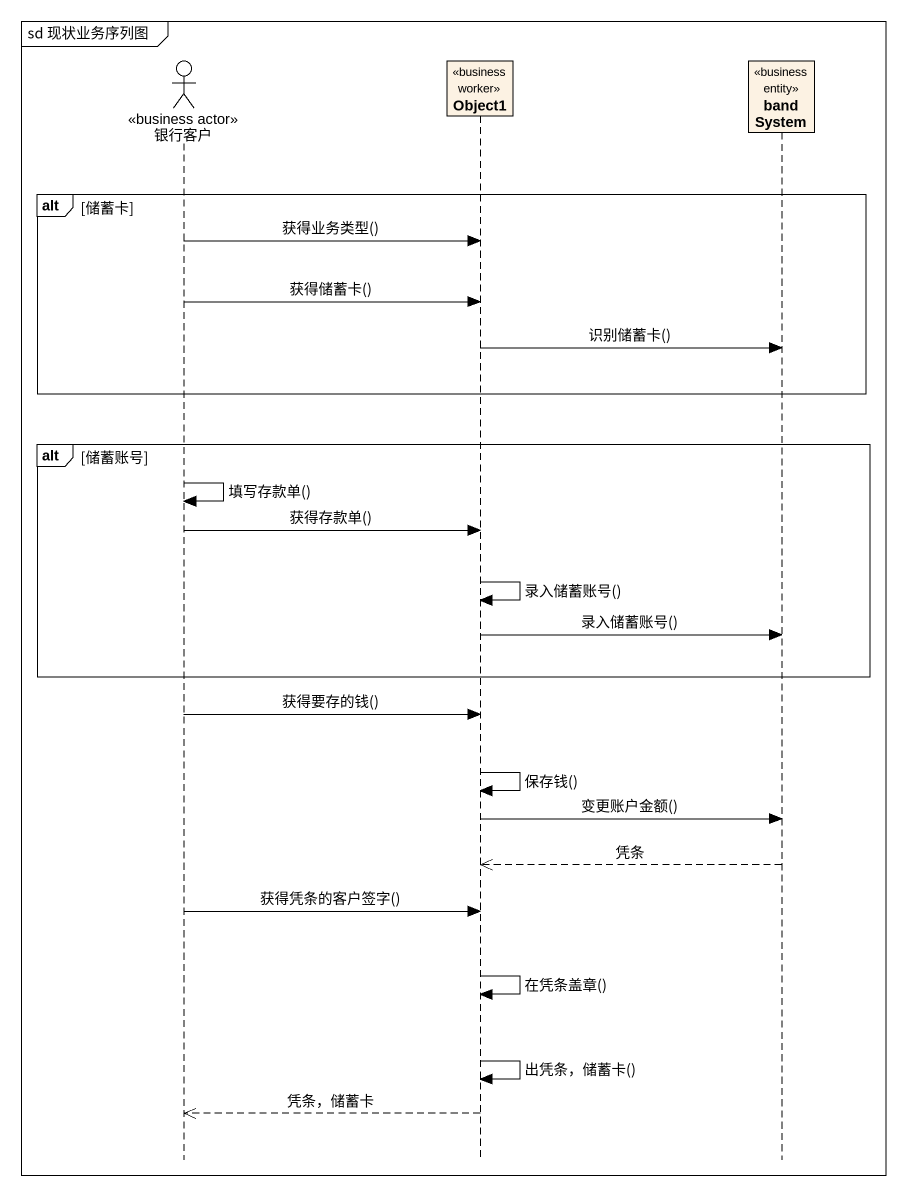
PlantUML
@startuml
mainframe sd 现状业务序列图
hide footbox
actor 银行客户 <<business actor>>
participant Object1 <<business worker>>
participant bandSystem <<business entity>>

alt 储蓄卡
  银行客户 -> Object1 : 获得业务类型()
  银行客户 -> Object1 : 获得储蓄卡()
  Object1 -> bandSystem : 识别储蓄卡()
end
alt 储蓄账号
  银行客户 -> 银行客户 : 填写存款单()
  银行客户 -> Object1 : 获得存款单()
  Object1 -> Object1 : 录入储蓄账号()
  Object1 -> bandSystem : 录入储蓄账号()
end
银行客户 -> Object1 : 获得要存的钱()
Object1 -> Object1 : 保存钱()
Object1 -> bandSystem : 变更账户金额()
bandSystem -->> Object1 : 凭条
银行客户 -> Object1 : 获得凭条的客户签字()
Object1 -> Object1 : 在凭条盖章()
Object1 -> Object1 : 出凭条，储蓄卡()
Object1 -->> 银行客户 : 凭条，储蓄卡
@enduml
